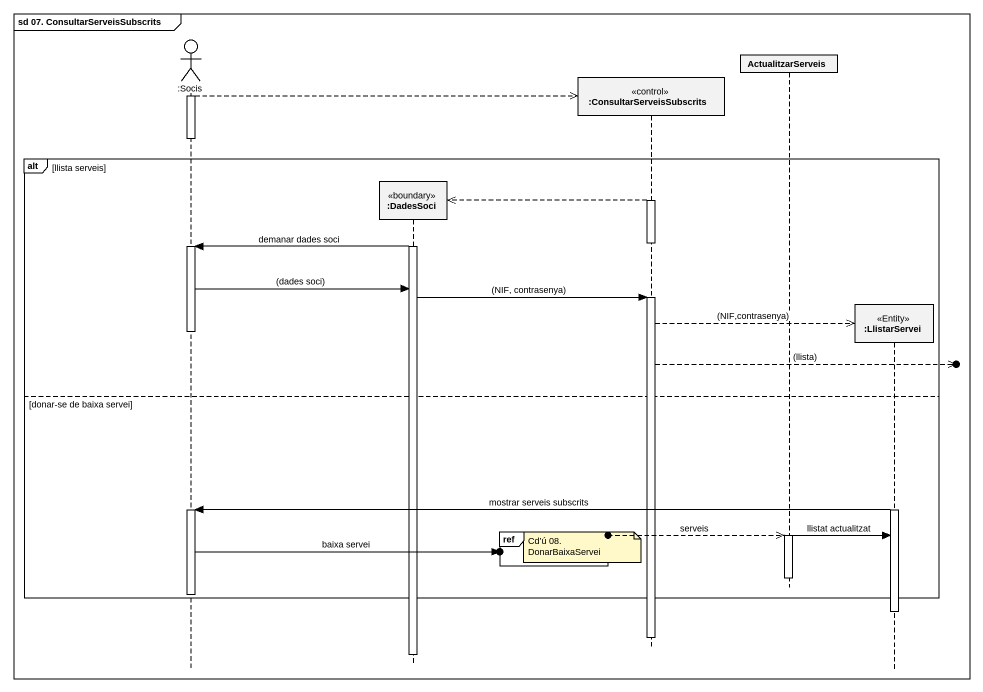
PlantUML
@startuml
mainframe sd 07. ConsultarServeisSubscrits
hide footbox
actor ":Socis" as Socis
participant ":DadesSoci" as DadesSoci <<boundary>>
participant ":ConsultarServeisSubscrits" as ConsultarServeisSubscrits <<control>>
participant ActualitzarServeis
participant ":LlistarServei" as LlistarServei <<Entity>>

activate Socis
Socis -->> ConsultarServeisSubscrits **
deactivate Socis
alt llista serveis
  activate ConsultarServeisSubscrits
  ConsultarServeisSubscrits -->> DadesSoci **
  deactivate ConsultarServeisSubscrits
  activate DadesSoci
  DadesSoci -> Socis : demanar dades soci
  activate Socis
  Socis -> DadesSoci : (dades soci)
  DadesSoci -> ConsultarServeisSubscrits : (NIF, contrasenya)
  activate ConsultarServeisSubscrits
  ConsultarServeisSubscrits -->> LlistarServei ** : (NIF,contrasenya)
  deactivate Socis
  ConsultarServeisSubscrits -->>o] : (llista)
else donar-se de baixa servei
  activate LlistarServei
  LlistarServei -> Socis : mostrar serveis subscrits
  activate Socis
  ref over ConsultarServeisSubscrits :  
  ActualitzarServeis -> LlistarServei : llistat actualitzat
  [o-->> ActualitzarServeis : serveis
  activate ActualitzarServeis
  note left of ConsultarServeisSubscrits : Cd’ú 08. DonarBaixaServei
  Socis ->o] : baixa servei
  deactivate ActualitzarServeis
  deactivate Socis
end
deactivate LlistarServei
deactivate ConsultarServeisSubscrits
deactivate DadesSoci
@enduml
